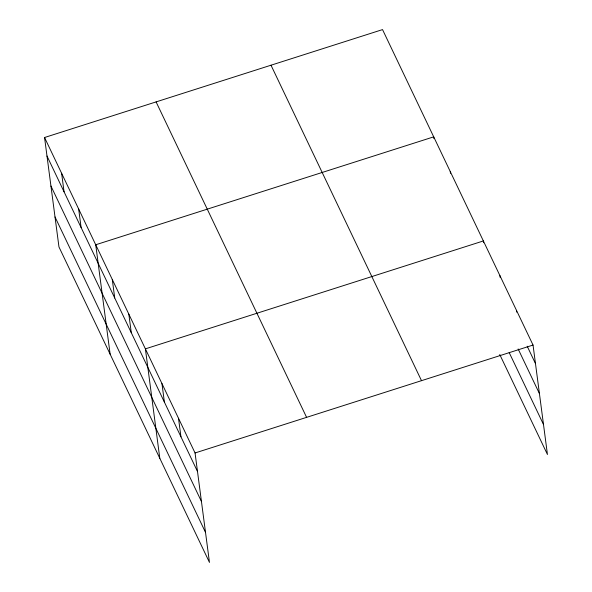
<?xml version="1.0" encoding="UTF-8"?>
<svg xmlns="http://www.w3.org/2000/svg" width="592" height="592" viewBox="0 0 592 592"><rect width="100%" height="100%" fill="white"/><g stroke="black" fill="none" stroke-linecap="round" stroke-linejoin="round"><path stroke-width="0.89" d="M44.555 137.514L195.057 452.969L209.464 562.4L58.963 246.945L44.555 137.514L382.536 29.6L533.037 345.055L547.445 454.486L499.752 354.519M195.057 452.969L533.037 345.055M527.198 346.224L535.479 363.577M518.141 348.962L539.423 393.576M509.201 352.61L543.493 424.486M271.003 65.209L421.504 380.663M156.088 101.898L306.589 417.353M46.997 156.036L197.499 471.491M50.942 186.036L201.45 501.491M55.012 216.946L205.52 532.4M516.483 310.356L516.712 312.117M499.929 275.65L500.159 277.419M483.605 242.72L483.368 240.951L145.395 348.866L159.803 458.304M450.26 171.554L450.49 173.315M433.936 138.617L433.707 136.856L95.726 244.77L110.134 354.201M178.503 418.263L180.945 436.792M161.949 383.564L164.384 402.086M128.834 314.167L131.276 332.689M112.28 279.468L114.722 297.991M78.669 209.013L81.111 227.543M61.612 173.264L64.054 191.786"/></g></svg>
